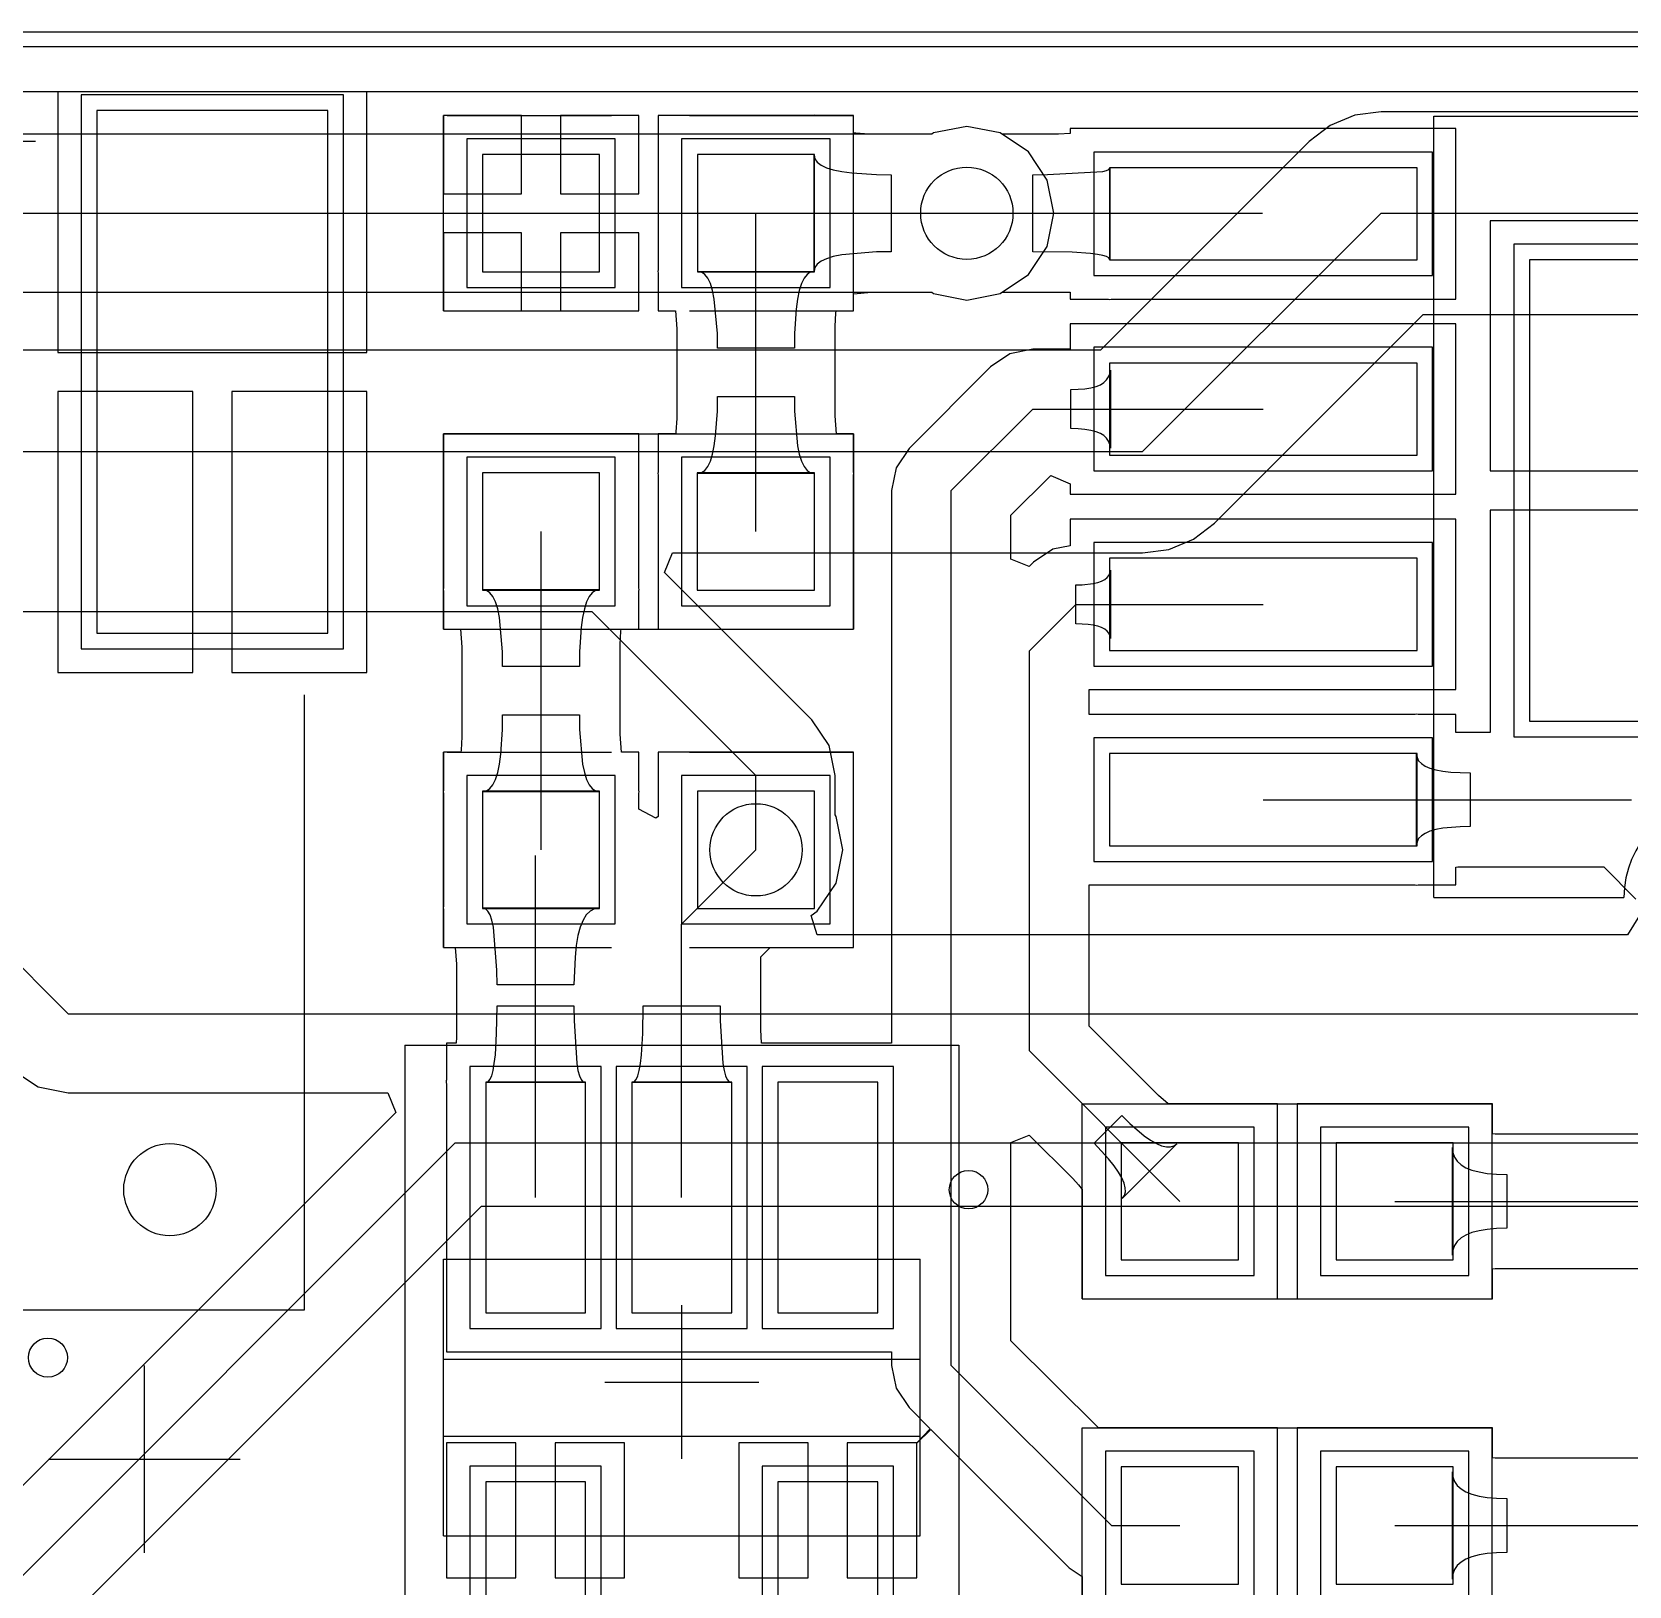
# Model space of a CAD drawing. Header units: millimetres. Extents: x 54.7 to 132.3, y 69.9 to 97.5.
# Drawn here: x 72.94 to 83.32, y 87.41 to 97.52 of the extents above; entities that cross this region are included whole.
import ezdxf

# ---------------------------------------------------------------- set-up
doc = ezdxf.new("R2010")
doc.units = ezdxf.units.MM
for name, color, linetype in [('BottomLayer', 5, 'Continuous'), ('BottomOverlay', 54, 'Continuous'), ('KeepOutLayer', 6, 'Continuous'), ('Mechanical13', 56, 'Continuous'), ('Mechanical15', 56, 'Continuous'), ('MultiLayer', 9, 'Continuous'), ('TopLayer', 1, 'Continuous'), ('TopOverlay', 2, 'Continuous'), ('TopPaste', 8, 'Continuous'), ('TopSolder', 216, 'Continuous')]:
    doc.layers.add(name, color=color, linetype=linetype)

# ---------------------------------------------------------------- blocks, each defined once
blk = doc.blocks.new('PL5353A_4')
at = {"layer": 'Mechanical13'}
for p, q in [((0.906, 0.575), (-0.894, 0.575)), ((-0.894, -2.525), (-0.894, 0.575)), ((0.906, -2.525), (0.906, 0.575)), ((0.906, -2.525), (-0.894, -2.525))]:
    blk.add_line(p, q, dxfattribs=at)
at = {"layer": 'Mechanical15'}
for p, q in [((-2.286, 0.825), (2.292, 0.825)), ((-2.286, -2.775), (-2.286, 0.825)), ((2.292, -2.775), (2.292, 0.825)), ((-0.095, -1.475), (-0.095, -0.475)), ((0.405, -0.975), (-0.595, -0.975)), ((-2.286, -2.775), (2.292, -2.775))]:
    blk.add_line(p, q, dxfattribs=at)
at = {"layer": 'TopLayer'}
for p, q in [((-0.545, 0.3), (-2.045, 0.3)), ((-2.045, 0.3), (-2.045, -0.35)), ((-0.545, -0.35), (-0.545, 0.3)), ((2.055, 0.3), (0.555, 0.3)), ((0.555, 0.3), (0.555, -0.35)), ((2.055, -0.35), (2.055, 0.3)), ((-2.045, -0.35), (-0.545, -0.35)), ((0.555, -0.35), (2.055, -0.35)), ((-0.545, -0.65), (-2.045, -0.65)), ((-2.045, -0.65), (-2.045, -1.3)), ((-0.545, -1.3), (-0.545, -0.65)), ((-2.045, -1.3), (-0.545, -1.3)), ((-0.545, -1.6), (-2.045, -1.6)), ((-2.045, -1.6), (-2.045, -2.25)), ((-0.545, -2.25), (-0.545, -1.6)), ((2.055, -1.6), (0.555, -1.6)), ((0.555, -1.6), (0.555, -2.25)), ((2.055, -2.25), (2.055, -1.6)), ((-2.045, -2.25), (-0.545, -2.25)), ((0.555, -2.25), (2.055, -2.25))]:
    blk.add_line(p, q, dxfattribs=at)
at = {"layer": 'TopOverlay'}
for p, q in [((-0.244, -2.525), (-0.244, 0.575)), ((0.256, 0.575), (-0.244, 0.575)), ((0.256, -2.525), (0.256, 0.575)), ((0.256, -2.525), (-0.244, -2.525))]:
    blk.add_line(p, q, dxfattribs=at)
blk.add_circle((-1.346, 0.889), 0.125, dxfattribs=at)
at = {"layer": 'TopPaste'}
for p, q in [((-0.545, 0.3), (-2.045, 0.3)), ((-2.045, 0.3), (-2.045, -0.35)), ((-0.545, -0.35), (-0.545, 0.3)), ((2.055, 0.3), (0.555, 0.3)), ((0.555, 0.3), (0.555, -0.35)), ((2.055, -0.35), (2.055, 0.3)), ((-2.045, -0.35), (-0.545, -0.35)), ((0.555, -0.35), (2.055, -0.35)), ((-0.545, -0.65), (-2.045, -0.65)), ((-2.045, -0.65), (-2.045, -1.3)), ((-0.545, -1.3), (-0.545, -0.65)), ((-2.045, -1.3), (-0.545, -1.3)), ((-0.545, -1.6), (-2.045, -1.6)), ((-2.045, -1.6), (-2.045, -2.25)), ((-0.545, -2.25), (-0.545, -1.6)), ((2.055, -1.6), (0.555, -1.6)), ((0.555, -1.6), (0.555, -2.25)), ((2.055, -2.25), (2.055, -1.6)), ((-2.045, -2.25), (-0.545, -2.25)), ((0.555, -2.25), (2.055, -2.25))]:
    blk.add_line(p, q, dxfattribs=at)
at = {"layer": 'TopSolder'}
for p, q in [((-0.444, 0.401), (-2.147, 0.401)), ((-2.147, 0.401), (-2.147, -0.452)), ((-0.444, -0.452), (-0.444, 0.401)), ((2.156, 0.401), (0.453, 0.401)), ((0.453, 0.401), (0.453, -0.452)), ((2.156, -0.452), (2.156, 0.401)), ((-2.147, -0.452), (-0.444, -0.452)), ((0.453, -0.452), (2.156, -0.452)), ((-0.444, -0.549), (-2.147, -0.549)), ((-2.147, -0.549), (-2.147, -1.402)), ((-0.444, -1.402), (-0.444, -0.549)), ((-2.147, -1.402), (-0.444, -1.402)), ((-0.444, -1.499), (-2.147, -1.499)), ((-2.147, -1.499), (-2.147, -2.352)), ((-0.444, -2.352), (-0.444, -1.499)), ((2.156, -1.499), (0.453, -1.499)), ((0.453, -1.499), (0.453, -2.352)), ((2.156, -2.352), (2.156, -1.499)), ((-2.147, -2.352), (-0.444, -2.352)), ((0.453, -2.352), (2.156, -2.352))]:
    blk.add_line(p, q, dxfattribs=at)
blk = doc.blocks.new('S2B_PH_SM4_TB_5')
at = {"layer": 'TopLayer'}
for p, q in [((-3.973068, 3.894074), (-3.973068, 0.49403)), ((-2.472944, 3.894074), (-3.973068, 3.894074)), ((-2.472944, 0.49403), (-2.472944, 3.894074)), ((2.726944, 3.894074), (2.726944, 0.49403)), ((4.227068, 3.894074), (2.726944, 3.894074)), ((4.227068, 0.49403), (4.227068, 3.894074)), ((-3.973068, 0.49403), (-2.472944, 0.49403)), ((2.726944, 0.49403), (4.227068, 0.49403)), ((-1.372997, -1.80594), (-1.372997, -5.30606)), ((-0.372999, -1.80594), (-1.372997, -1.80594)), ((-0.372999, -5.30606), (-0.372999, -1.80594)), ((0.626999, -1.80594), (0.626999, -5.30606)), ((1.626997, -1.80594), (0.626999, -1.80594)), ((1.626997, -5.30606), (1.626997, -1.80594)), ((-1.372997, -5.30606), (-0.372999, -5.30606)), ((0.626999, -5.30606), (1.626997, -5.30606))]:
    blk.add_line(p, q, dxfattribs=at)
at = {"layer": 'TopOverlay'}
for p, q in [((-2.072894, 3.693922), (2.326894, 3.693922)), ((-3.822954, -3.906012), (-3.822951, 0.09398)), ((4.076954, -3.906012), (4.076954, 0.09398)), ((-3.822954, -3.906012), (-1.77292, -3.906012)), ((2.02692, -3.906012), (4.076954, -3.906012)), ((3.0353, -5.4864), (3.0353, -4.2672)), ((-3.7338, -4.826), (-2.489203, -4.826)), ((2.412997, -4.8768), (3.6576, -4.8768))]:
    blk.add_line(p, q, dxfattribs=at)
blk.add_circle((2.40792, -4.216146), 0.127, dxfattribs=at)
at = {"layer": 'TopPaste'}
for p, q in [((-3.973068, 3.894074), (-3.973068, 0.49403)), ((-2.472944, 3.894074), (-3.973068, 3.894074)), ((-2.472944, 0.49403), (-2.472944, 3.894074)), ((2.726944, 3.894074), (2.726944, 0.49403)), ((4.227068, 3.894074), (2.726944, 3.894074)), ((4.227068, 0.49403), (4.227068, 3.894074)), ((-3.973068, 0.49403), (-2.472944, 0.49403)), ((2.726944, 0.49403), (4.227068, 0.49403)), ((-1.372997, -1.80594), (-1.372997, -5.30606)), ((-0.372999, -1.80594), (-1.372997, -1.80594)), ((-0.372999, -5.30606), (-0.372999, -1.80594)), ((0.626999, -1.80594), (0.626999, -5.30606)), ((1.626997, -1.80594), (0.626999, -1.80594)), ((1.626997, -5.30606), (1.626997, -1.80594)), ((-1.372997, -5.30606), (-0.372999, -5.30606)), ((0.626999, -5.30606), (1.626997, -5.30606))]:
    blk.add_line(p, q, dxfattribs=at)
at = {"layer": 'TopSolder'}
for p, q in [((-4.074668, 3.995674), (-4.074668, 0.39243)), ((-2.371344, 3.995674), (-4.074668, 3.995674)), ((-2.371344, 0.39243), (-2.371344, 3.995674)), ((2.625344, 3.995674), (2.625344, 0.39243)), ((4.328668, 3.995674), (2.625344, 3.995674)), ((4.328668, 0.39243), (4.328668, 3.995674)), ((-4.074668, 0.39243), (-2.371344, 0.39243)), ((2.625344, 0.39243), (4.328668, 0.39243)), ((-1.474597, -1.70434), (-1.474597, -5.40766)), ((-0.271399, -1.70434), (-1.474597, -1.70434)), ((-0.271399, -5.40766), (-0.271399, -1.70434)), ((0.525399, -1.70434), (0.525399, -5.40766)), ((1.728597, -1.70434), (0.525399, -1.70434)), ((1.728597, -5.40766), (1.728597, -1.70434)), ((-1.474597, -5.40766), (-0.271399, -5.40766)), ((0.525399, -5.40766), (1.728597, -5.40766))]:
    blk.add_line(p, q, dxfattribs=at)
blk = doc.blocks.new('TP4056_6')
at = {"layer": 'TopLayer'}
for p, q in [((-3.996, 3.606), (-3.996, 3.006)), ((-1.996, 3.606), (-3.996, 3.606)), ((-1.996, 3.006), (-1.996, 3.606)), ((2.052, 3.606), (2.052, 3.006)), ((4.052, 3.606), (2.052, 3.606)), ((4.052, 3.006), (4.052, 3.606)), ((-3.996, 3.006), (-1.996, 3.006)), ((2.052, 3.006), (4.052, 3.006)), ((-1.178, 2.795), (-1.178, -0.205)), ((1.322, 2.795), (-1.178, 2.795)), ((1.322, -0.205), (1.322, 2.795)), ((-3.996, 2.336), (-3.996, 1.736)), ((-1.996, 2.336), (-3.996, 2.336)), ((-1.996, 1.736), (-1.996, 2.336)), ((2.052, 2.336), (2.052, 1.736)), ((4.052, 2.336), (2.052, 2.336)), ((4.052, 1.736), (4.052, 2.336)), ((-3.996, 1.736), (-1.996, 1.736)), ((2.052, 1.736), (4.052, 1.736)), ((-3.996, 1.066), (-3.996, 0.466)), ((-1.996, 1.066), (-3.996, 1.066)), ((-1.996, 0.466), (-1.996, 1.066)), ((2.052, 1.066), (2.052, 0.466)), ((4.052, 1.066), (2.052, 1.066)), ((4.052, 0.466), (4.052, 1.066)), ((-3.996, 0.466), (-1.996, 0.466)), ((2.052, 0.466), (4.052, 0.466)), ((-3.996, -0.204), (-3.996, -0.804)), ((-1.996, -0.204), (-3.996, -0.204)), ((-1.996, -0.804), (-1.996, -0.204)), ((-1.178, -0.205), (1.322, -0.205)), ((2.052, -0.204), (2.052, -0.804)), ((4.052, -0.204), (2.052, -0.204)), ((4.052, -0.804), (4.052, -0.204)), ((-3.996, -0.804), (-1.996, -0.804)), ((2.052, -0.804), (4.052, -0.804))]:
    blk.add_line(p, q, dxfattribs=at)
at = {"layer": 'TopOverlay'}
for p, q in [((-1.898, 3.941), (-1.898, -1.139)), ((-0.563, 3.941), (-1.898, 3.941)), ((1.942, 3.941), (0.707, 3.941)), ((1.942, 3.941), (1.942, -1.139)), ((1.942, -1.139), (-1.898, -1.139))]:
    blk.add_line(p, q, dxfattribs=at)
blk.add_arc((0.072, 3.941), 0.635, 180, 0, dxfattribs=at)
at = {"layer": 'TopPaste'}
for p, q in [((-3.996, 3.606), (-3.996, 3.006)), ((-1.996, 3.606), (-3.996, 3.606)), ((-1.996, 3.006), (-1.996, 3.606)), ((2.052, 3.606), (2.052, 3.006)), ((4.052, 3.606), (2.052, 3.606)), ((4.052, 3.006), (4.052, 3.606)), ((-3.996, 3.006), (-1.996, 3.006)), ((2.052, 3.006), (4.052, 3.006)), ((-1.178, 2.795), (-1.178, -0.205)), ((1.322, 2.795), (-1.178, 2.795)), ((1.322, -0.205), (1.322, 2.795)), ((-3.996, 2.336), (-3.996, 1.736)), ((-1.996, 2.336), (-3.996, 2.336)), ((-1.996, 1.736), (-1.996, 2.336)), ((2.052, 2.336), (2.052, 1.736)), ((4.052, 2.336), (2.052, 2.336)), ((4.052, 1.736), (4.052, 2.336)), ((-3.996, 1.736), (-1.996, 1.736)), ((2.052, 1.736), (4.052, 1.736)), ((-3.996, 1.066), (-3.996, 0.466)), ((-1.996, 1.066), (-3.996, 1.066)), ((-1.996, 0.466), (-1.996, 1.066)), ((2.052, 1.066), (2.052, 0.466)), ((4.052, 1.066), (2.052, 1.066)), ((4.052, 0.466), (4.052, 1.066)), ((-3.996, 0.466), (-1.996, 0.466)), ((2.052, 0.466), (4.052, 0.466)), ((-3.996, -0.204), (-3.996, -0.804)), ((-1.996, -0.204), (-3.996, -0.204)), ((-1.996, -0.804), (-1.996, -0.204)), ((-1.178, -0.205), (1.322, -0.205)), ((2.052, -0.204), (2.052, -0.804)), ((4.052, -0.204), (2.052, -0.204)), ((4.052, -0.804), (4.052, -0.204)), ((-3.996, -0.804), (-1.996, -0.804)), ((2.052, -0.804), (4.052, -0.804))]:
    blk.add_line(p, q, dxfattribs=at)
at = {"layer": 'TopSolder'}
for p, q in [((-4.097, 3.707), (-4.097, 2.904)), ((-1.894, 3.707), (-4.097, 3.707)), ((-1.894, 2.904), (-1.894, 3.707)), ((1.951, 3.707), (1.951, 2.904)), ((4.154, 3.707), (1.951, 3.707)), ((4.154, 2.904), (4.154, 3.707)), ((-4.097, 2.904), (-1.894, 2.904)), ((-1.279, 2.897), (-1.279, -0.306)), ((1.424, 2.897), (-1.279, 2.897)), ((1.424, -0.306), (1.424, 2.897)), ((1.951, 2.904), (4.154, 2.904)), ((-4.097, 2.437), (-4.097, 1.634)), ((-1.894, 2.437), (-4.097, 2.437)), ((-1.894, 1.634), (-1.894, 2.437)), ((1.951, 2.437), (1.951, 1.634)), ((4.154, 2.437), (1.951, 2.437)), ((4.154, 1.634), (4.154, 2.437)), ((-4.097, 1.634), (-1.894, 1.634)), ((1.951, 1.634), (4.154, 1.634)), ((-4.097, 1.167), (-4.097, 0.364)), ((-1.894, 1.167), (-4.097, 1.167)), ((-1.894, 0.364), (-1.894, 1.167)), ((1.951, 1.167), (1.951, 0.364)), ((4.154, 1.167), (1.951, 1.167)), ((4.154, 0.364), (4.154, 1.167)), ((-4.097, 0.364), (-1.894, 0.364)), ((1.951, 0.364), (4.154, 0.364)), ((-4.097, -0.103), (-4.097, -0.906)), ((-1.894, -0.103), (-4.097, -0.103)), ((-1.894, -0.906), (-1.894, -0.103)), ((1.951, -0.103), (1.951, -0.906)), ((4.154, -0.103), (1.951, -0.103)), ((4.154, -0.906), (4.154, -0.103)), ((-1.279, -0.306), (1.424, -0.306)), ((-4.097, -0.906), (-1.894, -0.906)), ((1.951, -0.906), (4.154, -0.906))]:
    blk.add_line(p, q, dxfattribs=at)
blk = doc.blocks.new('SSH1106_B_12')
at = {"layer": 'BottomOverlay'}
blk.add_line((37.362, -25.381), (2.762, -25.381), dxfattribs=at)
blk = doc.blocks.new('R0603_15')
at = {"layer": 'TopLayer'}
for p, q in [((-1.079, 0.381), (-1.079, -0.381)), ((-0.317, 0.381), (-1.079, 0.381)), ((-0.317, -0.381), (-0.317, 0.381)), ((0.317, 0.381), (0.317, -0.381)), ((1.079, 0.381), (0.317, 0.381)), ((1.079, -0.381), (1.079, 0.381)), ((-1.079, -0.381), (-0.317, -0.381)), ((0.317, -0.381), (1.079, -0.381))]:
    blk.add_line(p, q, dxfattribs=at)
at = {"layer": 'TopOverlay'}
for p, q in [((-1.333, -0.635), (-1.333, 0.635)), ((-1.333, 0.635), (1.333, 0.635)), ((1.333, 0.635), (1.333, -0.635)), ((-1.333, -0.635), (1.333, -0.635))]:
    blk.add_line(p, q, dxfattribs=at)
at = {"layer": 'TopPaste'}
for p, q in [((-1.079, 0.381), (-1.079, -0.381)), ((-0.317, 0.381), (-1.079, 0.381)), ((-0.317, -0.381), (-0.317, 0.381)), ((0.317, 0.381), (0.317, -0.381)), ((1.079, 0.381), (0.317, 0.381)), ((1.079, -0.381), (1.079, 0.381)), ((-1.079, -0.381), (-0.317, -0.381)), ((0.317, -0.381), (1.079, -0.381))]:
    blk.add_line(p, q, dxfattribs=at)
at = {"layer": 'TopSolder'}
for p, q in [((-1.181, 0.483), (-1.181, -0.483)), ((-0.216, 0.483), (-1.181, 0.483)), ((-0.216, -0.483), (-0.216, 0.483)), ((0.216, 0.483), (0.216, -0.483)), ((1.181, 0.483), (0.216, 0.483)), ((1.181, -0.483), (1.181, 0.483)), ((-1.181, -0.483), (-0.216, -0.483)), ((0.216, -0.483), (1.181, -0.483))]:
    blk.add_line(p, q, dxfattribs=at)
blk = doc.blocks.new('R0603_17')
at = {"layer": 'TopLayer'}
for p, q in [((-1.079, 0.381), (-1.079, -0.381)), ((-0.317, 0.381), (-1.079, 0.381)), ((-0.317, -0.381), (-0.317, 0.381)), ((0.318, 0.381), (0.318, -0.381)), ((1.079, 0.381), (0.318, 0.381)), ((1.079, -0.381), (1.079, 0.381)), ((-1.079, -0.381), (-0.317, -0.381)), ((0.318, -0.381), (1.079, -0.381))]:
    blk.add_line(p, q, dxfattribs=at)
at = {"layer": 'TopOverlay'}
for p, q in [((-1.333, -0.635), (-1.333, 0.635)), ((-1.333, 0.635), (1.333, 0.635)), ((1.333, -0.635), (1.333, 0.635)), ((-1.333, -0.635), (1.333, -0.635))]:
    blk.add_line(p, q, dxfattribs=at)
at = {"layer": 'TopPaste'}
for p, q in [((-1.079, 0.381), (-1.079, -0.381)), ((-0.317, 0.381), (-1.079, 0.381)), ((-0.317, -0.381), (-0.317, 0.381)), ((0.318, 0.381), (0.318, -0.381)), ((1.079, 0.381), (0.318, 0.381)), ((1.079, -0.381), (1.079, 0.381)), ((-1.079, -0.381), (-0.317, -0.381)), ((0.318, -0.381), (1.079, -0.381))]:
    blk.add_line(p, q, dxfattribs=at)
at = {"layer": 'TopSolder'}
for p, q in [((-1.181, 0.483), (-1.181, -0.483)), ((-0.216, 0.483), (-1.181, 0.483)), ((-0.216, -0.483), (-0.216, 0.483)), ((0.216, 0.483), (0.216, -0.483)), ((1.181, 0.483), (0.216, 0.483)), ((1.181, -0.483), (1.181, 0.483)), ((-1.181, -0.483), (-0.216, -0.483)), ((0.216, -0.483), (1.181, -0.483))]:
    blk.add_line(p, q, dxfattribs=at)
blk = doc.blocks.new('R0603_18')
at = {"layer": 'TopLayer'}
for p, q in [((-1.079, 0.381), (-1.079, -0.381)), ((-0.318, 0.381), (-1.079, 0.381)), ((-0.318, -0.381), (-0.318, 0.381)), ((0.318, 0.381), (0.318, -0.381)), ((1.079, 0.381), (0.318, 0.381)), ((1.079, -0.381), (1.079, 0.381)), ((-1.079, -0.381), (-0.318, -0.381)), ((0.318, -0.381), (1.079, -0.381))]:
    blk.add_line(p, q, dxfattribs=at)
at = {"layer": 'TopOverlay'}
for p, q in [((-1.333, -0.635), (-1.333, 0.635)), ((-1.333, 0.635), (1.333, 0.635)), ((1.333, -0.635), (1.333, 0.635)), ((-1.333, -0.635), (1.333, -0.635))]:
    blk.add_line(p, q, dxfattribs=at)
at = {"layer": 'TopPaste'}
for p, q in [((-1.079, 0.381), (-1.079, -0.381)), ((-0.318, 0.381), (-1.079, 0.381)), ((-0.318, -0.381), (-0.318, 0.381)), ((0.318, 0.381), (0.318, -0.381)), ((1.079, 0.381), (0.318, 0.381)), ((1.079, -0.381), (1.079, 0.381)), ((-1.079, -0.381), (-0.318, -0.381)), ((0.318, -0.381), (1.079, -0.381))]:
    blk.add_line(p, q, dxfattribs=at)
at = {"layer": 'TopSolder'}
for p, q in [((-1.181, 0.483), (-1.181, -0.483)), ((-0.216, 0.483), (-1.181, 0.483)), ((-0.216, -0.483), (-0.216, 0.483)), ((0.216, 0.483), (0.216, -0.483)), ((1.181, 0.483), (0.216, 0.483)), ((1.181, -0.483), (1.181, 0.483)), ((-1.181, -0.483), (-0.216, -0.483)), ((0.216, -0.483), (1.181, -0.483))]:
    blk.add_line(p, q, dxfattribs=at)
blk = doc.blocks.new('C0603_42')
at = {"layer": 'TopLayer'}
for p, q in [((-0.356, 0.559), (-0.356, -0.203)), ((0.406, 0.559), (-0.356, 0.559)), ((0.406, -0.203), (0.406, 0.559)), ((1.041, 0.559), (1.041, -0.203)), ((1.803, 0.559), (1.041, 0.559)), ((1.803, -0.203), (1.803, 0.559)), ((-0.356, -0.203), (0.406, -0.203)), ((1.041, -0.203), (1.803, -0.203))]:
    blk.add_line(p, q, dxfattribs=at)
at = {"layer": 'TopOverlay'}
for p, q in [((-0.61, 0.813), (-0.61, -0.457)), ((0.457, 0.813), (-0.61, 0.813)), ((2.032, 0.813), (0.965, 0.813)), ((2.057, 0.813), (2.057, -0.457)), ((0.457, -0.457), (-0.61, -0.457)), ((2.032, -0.457), (0.965, -0.457))]:
    blk.add_line(p, q, dxfattribs=at)
at = {"layer": 'TopPaste'}
for p, q in [((-0.356, 0.559), (-0.356, -0.203)), ((0.406, 0.559), (-0.356, 0.559)), ((0.406, -0.203), (0.406, 0.559)), ((1.041, 0.559), (1.041, -0.203)), ((1.803, 0.559), (1.041, 0.559)), ((1.803, -0.203), (1.803, 0.559)), ((-0.356, -0.203), (0.406, -0.203)), ((1.041, -0.203), (1.803, -0.203))]:
    blk.add_line(p, q, dxfattribs=at)
at = {"layer": 'TopSolder'}
for p, q in [((-0.457, 0.66), (-0.457, -0.305)), ((0.508, 0.66), (-0.457, 0.66)), ((0.508, -0.305), (0.508, 0.66)), ((0.94, 0.66), (0.94, -0.305)), ((1.905, 0.66), (0.94, 0.66)), ((1.905, -0.305), (1.905, 0.66)), ((-0.457, -0.305), (0.508, -0.305)), ((0.94, -0.305), (1.905, -0.305))]:
    blk.add_line(p, q, dxfattribs=at)
blk = doc.blocks.new('C0603_44')
at = {"layer": 'TopLayer'}
for p, q in [((-0.356, 0.559), (-0.356, -0.203)), ((0.406, 0.559), (-0.356, 0.559)), ((0.406, -0.203), (0.406, 0.559)), ((1.041, 0.559), (1.041, -0.203)), ((1.803, 0.559), (1.041, 0.559)), ((1.803, -0.203), (1.803, 0.559)), ((-0.356, -0.203), (0.406, -0.203)), ((1.041, -0.203), (1.803, -0.203))]:
    blk.add_line(p, q, dxfattribs=at)
at = {"layer": 'TopOverlay'}
for p, q in [((-0.61, 0.813), (-0.61, -0.457)), ((0.457, 0.813), (-0.61, 0.813)), ((2.032, 0.813), (0.965, 0.813)), ((2.057, 0.813), (2.057, -0.457)), ((0.457, -0.457), (-0.61, -0.457)), ((2.032, -0.457), (0.965, -0.457))]:
    blk.add_line(p, q, dxfattribs=at)
at = {"layer": 'TopPaste'}
for p, q in [((-0.356, 0.559), (-0.356, -0.203)), ((0.406, 0.559), (-0.356, 0.559)), ((0.406, -0.203), (0.406, 0.559)), ((1.041, 0.559), (1.041, -0.203)), ((1.803, 0.559), (1.041, 0.559)), ((1.803, -0.203), (1.803, 0.559)), ((-0.356, -0.203), (0.406, -0.203)), ((1.041, -0.203), (1.803, -0.203))]:
    blk.add_line(p, q, dxfattribs=at)
at = {"layer": 'TopSolder'}
for p, q in [((-0.457, 0.66), (-0.457, -0.305)), ((0.508, 0.66), (-0.457, 0.66)), ((0.508, -0.305), (0.508, 0.66)), ((0.94, 0.66), (0.94, -0.305)), ((1.905, 0.66), (0.94, 0.66)), ((1.905, -0.305), (1.905, 0.66)), ((-0.457, -0.305), (0.508, -0.305)), ((0.94, -0.305), (1.905, -0.305))]:
    blk.add_line(p, q, dxfattribs=at)

msp = doc.modelspace()

# ---------------------------------------------------------------- linework, layer by layer
at = {"layer": 'BottomLayer'}
for p, q in [((58.634, 97.133), (97.593, 97.133)), ((81.541, 96.979), (81.382, 96.913)), ((81.712, 97.002), (81.541, 96.979)), ((92.075, 97.002), (81.712, 97.002)), ((79.019, 96.907), (78.803, 96.864)), ((79.236, 96.864), (79.019, 96.907)), ((81.382, 96.913), (81.245, 96.809)), ((78.791, 96.856), (71.993, 96.856)), ((78.803, 96.864), (78.791, 96.856)), ((79.419, 96.742), (79.236, 96.864)), ((81.245, 96.809), (79.889, 95.452)), ((79.541, 96.558), (79.419, 96.742)), ((79.584, 96.342), (79.541, 96.558)), ((71.764, 96.342), (79.019, 96.342)), ((79.541, 96.126), (79.584, 96.342)), ((80.162, 94.793), (81.712, 96.342)), ((81.712, 96.342), (92.075, 96.342)), ((79.419, 95.943), (79.541, 96.126)), ((79.236, 95.82), (79.419, 95.943)), ((71.993, 95.828), (78.791, 95.828)), ((78.791, 95.828), (78.803, 95.82)), ((78.803, 95.82), (79.019, 95.777)), ((79.019, 95.777), (79.236, 95.82)), ((80.629, 94.326), (81.985, 95.683)), ((81.985, 95.683), (92.075, 95.683)), ((79.889, 95.452), (69.621, 95.452)), ((69.621, 94.793), (80.162, 94.793)), ((80.492, 94.222), (80.629, 94.326)), ((80.333, 94.156), (80.492, 94.222)), ((77.053, 94.006), (77.106, 94.133)), ((77.106, 94.133), (80.162, 94.133)), ((80.162, 94.133), (80.333, 94.156)), ((78.011, 93.048), (77.053, 94.006)), ((70.942, 93.751), (76.581, 93.751)), ((76.581, 93.751), (77.648, 92.685)), ((78.123, 92.881), (78.011, 93.048)), ((78.162, 92.685), (78.123, 92.881)), ((77.648, 92.202), (77.648, 92.685)), ((78.162, 92.43), (78.162, 92.685)), ((71.755, 92.558), (73.177, 91.135)), ((78.17, 92.418), (78.162, 92.43)), ((78.213, 92.202), (78.17, 92.418)), ((78.17, 91.986), (78.213, 92.202)), ((78.047, 91.803), (78.17, 91.986)), ((78.008, 91.776), (78.047, 91.803)), ((78.046, 91.649), (78.008, 91.776)), ((83.391, 91.776), (83.314, 91.649)), ((83.314, 91.649), (78.046, 91.649)), ((73.177, 91.135), (93.193, 91.135)), ((72.814, 90.772), (72.981, 90.66)), ((72.981, 90.66), (73.177, 90.621)), ((73.177, 90.621), (75.254, 90.621)), ((75.254, 90.621), (75.307, 90.494)), ((75.307, 90.494), (71.896, 87.083)), ((72.187, 86.792), (75.692, 90.297)), ((75.692, 90.297), (103.175, 90.297)), ((72.599, 86.621), (75.863, 89.885)), ((75.863, 89.885), (87.337, 89.885))]:
    msp.add_line(p, q, dxfattribs=at)
for centre in [(79.019, 96.342), (77.648, 92.202), (73.838, 89.992)]:
    msp.add_circle(centre, 0.3, dxfattribs=at)
at = {"layer": 'KeepOutLayer'}
msp.add_line((58.532, 97.521), (130.127, 97.521), dxfattribs=at)
at = {"layer": 'MultiLayer'}
for centre in [(79.019, 96.342), (77.648, 92.202), (73.838, 89.992)]:
    msp.add_circle(centre, 0.3, dxfattribs=at)
at = {"layer": 'TopLayer'}
for p, q in [((68.418, 97.133), (73.11, 97.133)), ((73.11, 97.133), (73.11, 95.437)), ((75.118, 95.437), (75.118, 97.133)), ((75.118, 97.133), (97.593, 97.133)), ((76.124, 96.977), (75.616, 96.977)), ((75.616, 96.977), (75.616, 96.469)), ((76.124, 96.469), (76.124, 96.977)), ((76.886, 96.977), (76.378, 96.977)), ((76.378, 96.977), (76.378, 96.469)), ((76.886, 96.469), (76.886, 96.977)), ((78.016, 96.977), (77.013, 96.977)), ((77.013, 96.977), (77.013, 95.974)), ((78.026, 96.979), (78.016, 96.977)), ((78.035, 96.977), (78.026, 96.979)), ((78.283, 96.977), (78.035, 96.977)), ((78.283, 96.863), (78.283, 96.977)), ((79.019, 96.907), (78.803, 96.864)), ((79.236, 96.864), (79.019, 96.907)), ((79.939, 96.892), (79.691, 96.892)), ((79.691, 96.892), (79.691, 96.861)), ((79.948, 96.894), (79.939, 96.892)), ((79.958, 96.892), (79.948, 96.894)), ((82.199, 96.892), (79.958, 96.892)), ((82.199, 95.784), (82.199, 96.892)), ((78.297, 96.862), (78.283, 96.863)), ((78.382, 96.856), (78.297, 96.862)), ((78.791, 96.856), (78.382, 96.856)), ((78.803, 96.864), (78.791, 96.856)), ((79.248, 96.856), (79.236, 96.864)), ((79.614, 96.856), (79.248, 96.856)), ((79.691, 96.861), (79.614, 96.856)), ((78.026, 95.964), (78.026, 96.72)), ((78.026, 96.72), (78.031, 96.696)), ((78.031, 96.696), (78.046, 96.674)), ((78.046, 96.674), (78.071, 96.655)), ((78.071, 96.655), (78.106, 96.638)), ((78.106, 96.638), (78.151, 96.624)), ((78.151, 96.624), (78.206, 96.613)), ((78.206, 96.613), (78.271, 96.604)), ((78.271, 96.604), (78.431, 96.593)), ((78.431, 96.593), (78.526, 96.592)), ((78.526, 96.592), (78.526, 96.092)), ((79.448, 96.592), (79.543, 96.593)), ((79.448, 96.092), (79.448, 96.592)), ((79.543, 96.593), (79.903, 96.613)), ((79.903, 96.613), (79.928, 96.62)), ((79.928, 96.62), (79.943, 96.627)), ((79.943, 96.627), (79.948, 96.635)), ((79.948, 96.635), (79.948, 96.041)), ((75.616, 96.469), (76.124, 96.469)), ((76.378, 96.469), (76.886, 96.469)), ((77.648, 94.272), (77.648, 96.342)), ((77.648, 96.342), (79.019, 96.342)), ((79.019, 96.342), (80.942, 96.342)), ((83.798, 96.293), (82.421, 96.293)), ((82.421, 96.293), (82.421, 94.666)), ((76.124, 96.215), (75.616, 96.215)), ((75.616, 96.215), (75.616, 95.707)), ((76.124, 95.707), (76.124, 96.215)), ((76.886, 96.215), (76.378, 96.215)), ((76.378, 96.215), (76.378, 95.707)), ((76.886, 95.707), (76.886, 96.215)), ((78.106, 96.046), (78.071, 96.03)), ((78.151, 96.06), (78.106, 96.046)), ((78.206, 96.072), (78.151, 96.06)), ((78.431, 96.091), (78.206, 96.072)), ((78.526, 96.092), (78.431, 96.091)), ((79.703, 96.088), (79.448, 96.092)), ((79.823, 96.08), (79.703, 96.088)), ((79.868, 96.074), (79.823, 96.08)), ((79.903, 96.067), (79.868, 96.074)), ((79.928, 96.06), (79.903, 96.067)), ((79.943, 96.051), (79.928, 96.06)), ((79.948, 96.041), (79.943, 96.051)), ((77.013, 95.974), (77.011, 95.964)), ((77.011, 95.964), (77.013, 95.955)), ((77.013, 95.955), (77.013, 95.707)), ((77.294, 95.959), (77.27, 95.964)), ((77.27, 95.964), (78.026, 95.964)), ((77.316, 95.944), (77.294, 95.959)), ((77.335, 95.919), (77.316, 95.944)), ((77.98, 95.944), (77.961, 95.919)), ((78.001, 95.959), (77.98, 95.944)), ((78.026, 95.964), (78.001, 95.959)), ((78.031, 95.989), (78.026, 95.964)), ((78.046, 96.01), (78.031, 95.989)), ((78.071, 96.03), (78.046, 96.01)), ((77.352, 95.884), (77.335, 95.919)), ((77.366, 95.839), (77.352, 95.884)), ((77.377, 95.784), (77.366, 95.839)), ((77.93, 95.839), (77.918, 95.784)), ((77.944, 95.884), (77.93, 95.839)), ((77.961, 95.919), (77.944, 95.884)), ((77.397, 95.559), (77.377, 95.784)), ((77.918, 95.784), (77.909, 95.719)), ((78.283, 95.818), (78.399, 95.828)), ((78.283, 95.707), (78.283, 95.818)), ((78.399, 95.828), (78.791, 95.828)), ((78.791, 95.828), (78.803, 95.82)), ((78.803, 95.82), (79.019, 95.777)), ((79.019, 95.777), (79.236, 95.82)), ((79.236, 95.82), (79.248, 95.828)), ((79.248, 95.828), (79.691, 95.828)), ((79.691, 95.828), (79.691, 95.784)), ((79.691, 95.784), (79.939, 95.784)), ((79.939, 95.784), (79.948, 95.782)), ((79.948, 95.782), (79.958, 95.784)), ((79.958, 95.784), (79.962, 95.784)), ((79.962, 95.784), (79.971, 95.783)), ((79.971, 95.783), (79.974, 95.784)), ((79.974, 95.784), (82.199, 95.784)), ((75.616, 95.707), (76.124, 95.707)), ((76.378, 95.707), (76.886, 95.707)), ((77.013, 95.707), (77.124, 95.707)), ((77.124, 95.707), (77.134, 95.591)), ((77.909, 95.719), (77.899, 95.559)), ((78.162, 95.608), (78.167, 95.693)), ((78.167, 95.693), (78.169, 95.707)), ((78.169, 95.707), (78.283, 95.707)), ((77.134, 95.591), (77.134, 95.007)), ((77.398, 95.464), (77.397, 95.559)), ((77.899, 95.559), (77.898, 95.464)), ((78.162, 95.024), (78.162, 95.608)), ((82.199, 95.622), (79.691, 95.622)), ((79.691, 95.622), (79.691, 95.457)), ((82.199, 94.514), (82.199, 95.622)), ((73.11, 95.437), (75.118, 95.437)), ((77.898, 95.464), (77.398, 95.464)), ((79.299, 95.427), (79.173, 95.343)), ((79.447, 95.457), (79.299, 95.427)), ((79.691, 95.457), (79.447, 95.457)), ((79.173, 95.343), (78.643, 94.813)), ((79.949, 95.298), (79.952, 95.322)), ((79.952, 95.322), (79.952, 94.814)), ((79.826, 95.207), (79.859, 95.216)), ((79.859, 95.216), (79.887, 95.227)), ((79.887, 95.227), (79.91, 95.241)), ((79.91, 95.241), (79.928, 95.258)), ((79.928, 95.258), (79.941, 95.277)), ((79.941, 95.277), (79.949, 95.298)), ((73.987, 95.183), (73.11, 95.183)), ((73.11, 95.183), (73.11, 93.356)), ((73.987, 93.356), (73.987, 95.183)), ((75.118, 95.183), (74.241, 95.183)), ((74.241, 95.183), (74.241, 93.356)), ((75.118, 93.356), (75.118, 95.183)), ((77.397, 95.055), (77.398, 95.15)), ((77.398, 95.15), (77.898, 95.15)), ((77.898, 95.15), (77.899, 95.055)), ((79.694, 95.195), (79.743, 95.197)), ((79.694, 94.941), (79.694, 95.195)), ((79.743, 95.197), (79.787, 95.2)), ((79.787, 95.2), (79.826, 95.207)), ((77.134, 95.007), (77.128, 94.921)), ((77.386, 94.895), (77.397, 95.055)), ((77.899, 95.055), (77.918, 94.83)), ((78.172, 94.907), (78.162, 95.024)), ((78.918, 94.539), (79.447, 95.068)), ((79.447, 95.068), (80.945, 95.068)), ((76.886, 94.907), (75.616, 94.907)), ((75.616, 94.907), (75.616, 93.904)), ((76.886, 93.904), (76.886, 94.907)), ((77.127, 94.907), (77.013, 94.907)), ((77.013, 94.907), (77.013, 94.66)), ((77.128, 94.921), (77.127, 94.907)), ((78.283, 94.907), (78.172, 94.907)), ((78.283, 94.66), (78.283, 94.907)), ((79.743, 94.94), (79.694, 94.941)), ((79.787, 94.936), (79.743, 94.94)), ((79.826, 94.93), (79.787, 94.936)), ((79.859, 94.921), (79.826, 94.93)), ((79.887, 94.91), (79.859, 94.921)), ((79.91, 94.896), (79.887, 94.91)), ((77.366, 94.775), (77.377, 94.83)), ((77.377, 94.83), (77.386, 94.895)), ((77.918, 94.83), (77.93, 94.775)), ((78.643, 94.813), (78.559, 94.687)), ((79.928, 94.879), (79.91, 94.896)), ((79.941, 94.86), (79.928, 94.879)), ((79.949, 94.839), (79.941, 94.86)), ((79.952, 94.814), (79.949, 94.839)), ((77.316, 94.67), (77.335, 94.695)), ((77.335, 94.695), (77.352, 94.73)), ((77.352, 94.73), (77.366, 94.775)), ((77.93, 94.775), (77.944, 94.73)), ((77.944, 94.73), (77.961, 94.695)), ((77.961, 94.695), (77.98, 94.67)), ((77.013, 94.66), (77.011, 94.65)), ((77.011, 94.65), (77.013, 94.64)), ((77.013, 94.64), (77.013, 93.637)), ((77.27, 94.65), (77.294, 94.655)), ((78.026, 94.65), (77.27, 94.65)), ((77.294, 94.655), (77.316, 94.67)), ((77.98, 94.67), (78.001, 94.655)), ((78.001, 94.655), (78.026, 94.65)), ((78.285, 94.65), (78.283, 94.66)), ((78.283, 94.64), (78.285, 94.65)), ((78.283, 93.637), (78.283, 94.64)), ((78.559, 94.687), (78.529, 94.539)), ((79.306, 94.378), (79.564, 94.636)), ((79.564, 94.636), (79.691, 94.583)), ((82.421, 94.666), (83.798, 94.666)), ((78.529, 94.539), (78.529, 90.945)), ((78.918, 88.849), (78.918, 94.539)), ((79.691, 94.583), (79.691, 94.514)), ((79.691, 94.514), (82.199, 94.514)), ((83.925, 94.412), (82.421, 94.412)), ((82.421, 94.412), (82.421, 92.966)), ((79.306, 94.093), (79.306, 94.378)), ((82.199, 94.352), (79.691, 94.352)), ((79.691, 94.352), (79.691, 94.18)), ((82.199, 93.244), (82.199, 94.352)), ((76.251, 92.202), (76.251, 94.272)), ((79.691, 94.18), (79.578, 94.157)), ((79.424, 94.045), (79.306, 94.093)), ((79.452, 94.073), (79.424, 94.045)), ((79.578, 94.157), (79.452, 94.073)), ((79.916, 93.959), (79.931, 93.972)), ((79.931, 93.972), (79.943, 93.986)), ((79.943, 93.986), (79.949, 94.002)), ((79.949, 94.002), (79.952, 94.02)), ((79.952, 94.02), (79.952, 93.577)), ((75.616, 93.904), (75.614, 93.894)), ((75.614, 93.894), (75.616, 93.884)), ((75.616, 93.884), (75.616, 93.637)), ((75.897, 93.889), (75.873, 93.894)), ((75.873, 93.894), (76.629, 93.894)), ((75.919, 93.874), (75.897, 93.889)), ((75.938, 93.849), (75.919, 93.874)), ((76.583, 93.874), (76.564, 93.849)), ((76.604, 93.889), (76.583, 93.874)), ((76.629, 93.894), (76.604, 93.889)), ((76.888, 93.894), (76.886, 93.904)), ((76.886, 93.884), (76.888, 93.894)), ((76.886, 93.637), (76.886, 93.884)), ((79.727, 93.925), (79.769, 93.926)), ((79.727, 93.671), (79.727, 93.925)), ((79.769, 93.926), (79.841, 93.934)), ((79.841, 93.934), (79.871, 93.941)), ((79.871, 93.941), (79.895, 93.949)), ((79.895, 93.949), (79.916, 93.959)), ((75.955, 93.814), (75.938, 93.849)), ((75.969, 93.769), (75.955, 93.814)), ((75.98, 93.714), (75.969, 93.769)), ((76.533, 93.769), (76.521, 93.714)), ((76.547, 93.814), (76.533, 93.769)), ((76.564, 93.849), (76.547, 93.814)), ((79.426, 93.497), (79.727, 93.798)), ((79.727, 93.798), (80.945, 93.798)), ((76, 93.489), (75.98, 93.714)), ((76.521, 93.714), (76.512, 93.649)), ((79.769, 93.67), (79.727, 93.671)), ((79.808, 93.668), (79.769, 93.67)), ((79.841, 93.663), (79.808, 93.668)), ((79.871, 93.656), (79.841, 93.663)), ((79.895, 93.648), (79.871, 93.656)), ((75.616, 93.637), (75.727, 93.637)), ((75.727, 93.637), (75.737, 93.521)), ((76.512, 93.649), (76.502, 93.489)), ((76.765, 93.537), (76.77, 93.623)), ((76.77, 93.623), (76.772, 93.637)), ((76.772, 93.637), (76.886, 93.637)), ((77.013, 93.637), (78.283, 93.637)), ((79.916, 93.637), (79.895, 93.648)), ((79.931, 93.625), (79.916, 93.637)), ((79.943, 93.611), (79.931, 93.625)), ((79.949, 93.595), (79.943, 93.611)), ((79.952, 93.577), (79.949, 93.595)), ((75.737, 93.521), (75.737, 92.937)), ((76.001, 93.394), (76, 93.489)), ((76.502, 93.489), (76.501, 93.394)), ((76.765, 92.954), (76.765, 93.537)), ((79.426, 90.894), (79.426, 93.497)), ((73.11, 93.356), (73.987, 93.356)), ((74.241, 93.356), (75.118, 93.356)), ((76.501, 93.394), (76.001, 93.394)), ((79.814, 93.082), (79.814, 93.244)), ((79.814, 93.244), (82.199, 93.244)), ((76, 92.985), (76.001, 93.08)), ((76.001, 93.08), (76.501, 93.08)), ((76.501, 93.08), (76.502, 92.985)), ((81.933, 93.082), (79.814, 93.082)), ((81.942, 93.084), (81.933, 93.082)), ((81.952, 93.082), (81.942, 93.084)), ((82.199, 93.082), (81.952, 93.082)), ((82.199, 92.966), (82.199, 93.082)), ((75.737, 92.937), (75.731, 92.851)), ((75.989, 92.825), (76, 92.985)), ((76.502, 92.985), (76.521, 92.76)), ((76.775, 92.837), (76.765, 92.954)), ((82.421, 92.966), (82.199, 92.966)), ((75.73, 92.837), (75.616, 92.837)), ((75.616, 92.837), (75.616, 92.59)), ((75.731, 92.851), (75.73, 92.837)), ((75.98, 92.76), (75.989, 92.825)), ((76.886, 92.837), (76.775, 92.837)), ((76.886, 92.59), (76.886, 92.837)), ((78.283, 92.837), (77.013, 92.837)), ((77.013, 92.837), (77.013, 92.418)), ((78.283, 91.567), (78.283, 92.837)), ((81.942, 92.231), (81.942, 92.825)), ((81.942, 92.825), (81.946, 92.802)), ((75.969, 92.705), (75.98, 92.76)), ((76.521, 92.76), (76.533, 92.705)), ((81.946, 92.802), (81.956, 92.781)), ((81.956, 92.781), (81.974, 92.763)), ((81.974, 92.763), (81.998, 92.747)), ((81.998, 92.747), (82.03, 92.734)), ((82.03, 92.734), (82.068, 92.723)), ((82.068, 92.723), (82.114, 92.714)), ((75.919, 92.6), (75.938, 92.625)), ((75.938, 92.625), (75.955, 92.66)), ((75.955, 92.66), (75.969, 92.705)), ((76.533, 92.705), (76.547, 92.66)), ((76.547, 92.66), (76.564, 92.625)), ((76.564, 92.625), (76.583, 92.6)), ((82.114, 92.714), (82.166, 92.708)), ((82.166, 92.708), (82.226, 92.705)), ((82.226, 92.705), (82.292, 92.703)), ((82.292, 92.703), (82.292, 92.353)), ((75.616, 92.59), (75.614, 92.58)), ((75.614, 92.58), (75.616, 92.57)), ((75.616, 92.57), (75.616, 91.834)), ((75.873, 92.58), (75.897, 92.585)), ((76.629, 92.58), (75.873, 92.58)), ((75.897, 92.585), (75.919, 92.6)), ((76.583, 92.6), (76.604, 92.585)), ((76.604, 92.585), (76.629, 92.58)), ((76.888, 92.58), (76.886, 92.59)), ((76.886, 92.57), (76.888, 92.58)), ((76.886, 92.467), (76.886, 92.57)), ((80.945, 92.528), (83.341, 92.528)), ((76.998, 92.408), (76.886, 92.467)), ((77.013, 92.418), (76.998, 92.408)), ((81.998, 92.309), (81.974, 92.294)), ((82.03, 92.323), (81.998, 92.309)), ((82.068, 92.334), (82.03, 92.323)), ((82.114, 92.342), (82.068, 92.334)), ((82.226, 92.352), (82.114, 92.342)), ((82.292, 92.353), (82.226, 92.352)), ((77.165, 91.719), (77.648, 92.202)), ((81.946, 92.255), (81.942, 92.231)), ((81.956, 92.275), (81.946, 92.255)), ((81.974, 92.294), (81.956, 92.275)), ((76.215, 89.941), (76.215, 92.166)), ((82.199, 92.09), (82.212, 92.091)), ((82.199, 91.974), (82.199, 92.09)), ((82.212, 92.091), (83.16, 92.091)), ((83.16, 92.091), (83.369, 91.882)), ((79.814, 91.055), (79.814, 91.974)), ((79.814, 91.974), (81.933, 91.974)), ((81.933, 91.974), (81.942, 91.972)), ((81.942, 91.972), (81.952, 91.974)), ((81.952, 91.974), (82.199, 91.974)), ((75.616, 91.834), (75.614, 91.824)), ((75.614, 91.824), (75.616, 91.814)), ((75.616, 91.814), (75.616, 91.797)), ((75.616, 91.797), (75.616, 91.794)), ((75.616, 91.794), (75.616, 91.794)), ((75.616, 91.794), (75.616, 91.567)), ((75.89, 91.819), (75.873, 91.824)), ((75.873, 91.824), (76.629, 91.824)), ((75.906, 91.804), (75.89, 91.819)), ((75.92, 91.779), (75.906, 91.804)), ((76.57, 91.804), (76.545, 91.779)), ((76.598, 91.819), (76.57, 91.804)), ((76.629, 91.824), (76.598, 91.819)), ((75.932, 91.744), (75.92, 91.779)), ((75.942, 91.699), (75.932, 91.744)), ((75.964, 91.419), (75.942, 91.699)), ((76.506, 91.699), (76.491, 91.644)), ((76.524, 91.744), (76.506, 91.699)), ((76.545, 91.779), (76.524, 91.744)), ((77.165, 89.941), (77.165, 91.719)), ((76.48, 91.579), (76.472, 91.504)), ((76.491, 91.644), (76.48, 91.579)), ((75.616, 91.567), (75.693, 91.567)), ((75.693, 91.567), (75.701, 91.459)), ((76.472, 91.504), (76.465, 91.324)), ((77.679, 91.507), (77.74, 91.567)), ((77.679, 91.034), (77.679, 91.507)), ((77.74, 91.567), (78.283, 91.567)), ((75.701, 91.459), (75.701, 90.984)), ((75.965, 91.324), (75.964, 91.419)), ((76.465, 91.324), (75.965, 91.324)), ((75.962, 91.008), (75.965, 91.188)), ((75.965, 91.188), (76.465, 91.188)), ((76.465, 91.188), (76.466, 91.093)), ((76.912, 91.008), (76.915, 91.188)), ((76.915, 91.188), (77.415, 91.188)), ((77.415, 91.188), (77.416, 91.093)), ((76.466, 91.093), (76.483, 90.813)), ((77.416, 91.093), (77.433, 90.813)), ((75.701, 90.984), (75.699, 90.945)), ((75.954, 90.868), (75.962, 91.008)), ((76.904, 90.868), (76.912, 91.008)), ((77.685, 90.945), (77.679, 91.034)), ((80.265, 90.604), (79.814, 91.055)), ((75.699, 90.945), (75.636, 90.945)), ((75.636, 90.945), (75.636, 90.706)), ((75.947, 90.813), (75.954, 90.868)), ((76.897, 90.813), (76.904, 90.868)), ((78.529, 90.945), (77.685, 90.945)), ((79.426, 90.894), (80.404, 89.916)), ((75.93, 90.733), (75.939, 90.768)), ((75.939, 90.768), (75.947, 90.813)), ((76.483, 90.813), (76.491, 90.768)), ((76.491, 90.768), (76.5, 90.733)), ((76.88, 90.733), (76.889, 90.768)), ((76.889, 90.768), (76.897, 90.813)), ((77.433, 90.813), (77.441, 90.768)), ((77.441, 90.768), (77.45, 90.733)), ((75.635, 90.694), (75.634, 90.688)), ((75.634, 90.688), (75.636, 90.679)), ((75.636, 90.706), (75.635, 90.699)), ((75.635, 90.699), (75.635, 90.694)), ((75.636, 90.679), (75.636, 88.937)), ((75.893, 90.688), (75.907, 90.693)), ((76.537, 90.688), (75.893, 90.688)), ((75.907, 90.693), (75.919, 90.708)), ((75.919, 90.708), (75.93, 90.733)), ((76.5, 90.733), (76.511, 90.708)), ((76.511, 90.708), (76.523, 90.693)), ((76.523, 90.693), (76.537, 90.688)), ((76.843, 90.688), (76.857, 90.693)), ((77.487, 90.688), (76.843, 90.688)), ((76.857, 90.693), (76.869, 90.708)), ((76.869, 90.708), (76.88, 90.733)), ((77.45, 90.733), (77.461, 90.708)), ((77.461, 90.708), (77.473, 90.693)), ((77.473, 90.693), (77.487, 90.688)), ((80.327, 90.551), (80.265, 90.604)), ((81.039, 90.551), (80.327, 90.551)), ((81.039, 89.281), (81.039, 90.551)), ((82.436, 90.551), (81.166, 90.551)), ((81.166, 90.551), (81.166, 89.281)), ((82.436, 90.355), (82.436, 90.551)), ((79.846, 90.294), (80.026, 90.474)), ((80.026, 90.474), (80.078, 90.423)), ((79.306, 90.298), (79.424, 90.347)), ((79.424, 90.347), (79.707, 90.064)), ((80.078, 90.423), (80.172, 90.343)), ((80.172, 90.343), (80.213, 90.314)), ((82.454, 90.353), (82.436, 90.355)), ((84.208, 90.353), (82.454, 90.353)), ((79.306, 89.01), (79.306, 90.298)), ((79.94, 90.193), (79.846, 90.294)), ((80.385, 90.291), (80.029, 89.935)), ((80.213, 90.314), (80.251, 90.292)), ((80.251, 90.292), (80.285, 90.278)), ((80.285, 90.278), (80.316, 90.27)), ((80.316, 90.27), (80.342, 90.27)), ((80.342, 90.27), (80.365, 90.277)), ((80.365, 90.277), (80.385, 90.291)), ((82.176, 89.566), (82.176, 90.266)), ((82.176, 90.266), (82.179, 90.233)), ((82.179, 90.233), (82.19, 90.203)), ((79.976, 90.148), (79.94, 90.193)), ((80.005, 90.106), (79.976, 90.148)), ((82.19, 90.203), (82.207, 90.177)), ((82.207, 90.177), (82.232, 90.154)), ((82.232, 90.154), (82.264, 90.135)), ((82.264, 90.135), (82.303, 90.119)), ((79.707, 90.064), (79.744, 90.023)), ((79.744, 90.023), (79.769, 89.993)), ((80.027, 90.069), (80.005, 90.106)), ((80.042, 90.035), (80.027, 90.069)), ((80.049, 90.004), (80.042, 90.035)), ((82.303, 90.119), (82.349, 90.107)), ((82.349, 90.107), (82.402, 90.098)), ((82.402, 90.098), (82.462, 90.093)), ((82.462, 90.093), (82.529, 90.091)), ((82.529, 90.091), (82.529, 89.741)), ((79.769, 89.993), (79.769, 89.281)), ((80.029, 89.935), (80.043, 89.954)), ((80.043, 89.954), (80.05, 89.977)), ((80.05, 89.977), (80.049, 90.004)), ((81.801, 89.916), (84.836, 89.916)), ((82.303, 89.713), (82.264, 89.697)), ((82.349, 89.725), (82.303, 89.713)), ((82.402, 89.734), (82.349, 89.725)), ((82.462, 89.739), (82.402, 89.734)), ((82.529, 89.741), (82.462, 89.739)), ((82.19, 89.629), (82.179, 89.599)), ((82.207, 89.655), (82.19, 89.629)), ((82.232, 89.678), (82.207, 89.655)), ((82.264, 89.697), (82.232, 89.678)), ((82.179, 89.599), (82.176, 89.566)), ((82.436, 89.477), (82.454, 89.479)), ((82.436, 89.281), (82.436, 89.477)), ((82.454, 89.479), (84.208, 89.479)), ((79.769, 89.281), (81.039, 89.281)), ((81.166, 89.281), (82.436, 89.281)), ((79.874, 88.443), (79.306, 89.01)), ((75.636, 88.937), (78.529, 88.937)), ((78.529, 88.937), (78.529, 88.849)), ((78.529, 88.849), (78.559, 88.701)), ((78.918, 88.849), (79.959, 87.808)), ((78.559, 88.701), (78.643, 88.575)), ((78.643, 88.575), (78.781, 88.436)), ((78.781, 88.436), (78.693, 88.345)), ((78.694, 88.344), (78.785, 88.433)), ((78.785, 88.433), (79.685, 87.533)), ((81.039, 88.443), (79.874, 88.443)), ((81.039, 87.173), (81.039, 88.443)), ((82.436, 88.443), (81.166, 88.443)), ((81.166, 88.443), (81.166, 87.173)), ((82.436, 88.247), (82.436, 88.443)), ((76.088, 88.345), (75.636, 88.345)), ((75.636, 88.345), (75.636, 87.468)), ((76.088, 87.468), (76.088, 88.345)), ((76.794, 88.345), (76.342, 88.345)), ((76.342, 88.345), (76.342, 87.468)), ((76.794, 87.468), (76.794, 88.345)), ((77.988, 88.345), (77.536, 88.345)), ((77.536, 88.345), (77.536, 87.468)), ((77.988, 87.468), (77.988, 88.345)), ((78.568, 88.345), (78.242, 88.345)), ((78.242, 88.345), (78.242, 87.468)), ((78.693, 88.345), (78.568, 88.345)), ((78.694, 88.218), (78.694, 88.344)), ((78.694, 87.468), (78.694, 88.218)), ((82.176, 87.458), (82.176, 88.158)), ((82.176, 88.158), (82.179, 88.125)), ((82.454, 88.245), (82.436, 88.247)), ((84.208, 88.245), (82.454, 88.245)), ((82.179, 88.125), (82.19, 88.095)), ((82.19, 88.095), (82.207, 88.069)), ((82.207, 88.069), (82.232, 88.046)), ((82.232, 88.046), (82.264, 88.027)), ((82.264, 88.027), (82.303, 88.011)), ((82.303, 88.011), (82.349, 87.999)), ((82.349, 87.999), (82.402, 87.99)), ((82.402, 87.99), (82.462, 87.985)), ((82.462, 87.985), (82.529, 87.983)), ((82.529, 87.983), (82.529, 87.633)), ((79.959, 87.808), (80.404, 87.808)), ((81.801, 87.808), (84.861, 87.808)), ((82.462, 87.631), (82.402, 87.626)), ((82.529, 87.633), (82.462, 87.631)), ((79.685, 87.533), (79.769, 87.477)), ((82.207, 87.547), (82.19, 87.521)), ((82.232, 87.57), (82.207, 87.547)), ((82.264, 87.589), (82.232, 87.57)), ((82.303, 87.605), (82.264, 87.589)), ((82.349, 87.617), (82.303, 87.605)), ((82.402, 87.626), (82.349, 87.617)), ((75.636, 87.468), (76.088, 87.468)), ((76.342, 87.468), (76.794, 87.468)), ((77.536, 87.468), (77.988, 87.468)), ((78.242, 87.468), (78.694, 87.468)), ((79.769, 87.477), (79.769, 87.173)), ((82.179, 87.491), (82.176, 87.458)), ((82.19, 87.521), (82.179, 87.491))]:
    msp.add_line(p, q, dxfattribs=at)
for centre in [(79.019, 96.342), (77.648, 92.202), (73.838, 89.992)]:
    msp.add_circle(centre, 0.3, dxfattribs=at)

# ---------------------------------------------------------------- block references
for name, p, rotation in [('SSH1106_B_12', (97.251, 72.045), 180), ('S2B_PH_SM4_TB_5', (70.637, 93.116), 360), ('C0603_44', (77.673, 96.52), 180), ('TP4056_6', (83.998, 95.834), 180), ('R0603_15', (76.949, 94.272), 360), ('C0603_42', (77.673, 92.38), 180), ('PL5353A_4', (78.141, 88.646), 270), ('R0603_18', (81.102, 89.916), 360), ('R0603_17', (81.102, 87.808), 360)]:
    msp.add_blockref(name, p, dxfattribs=dict(rotation=rotation))

doc.saveas('drawing.dxf')
